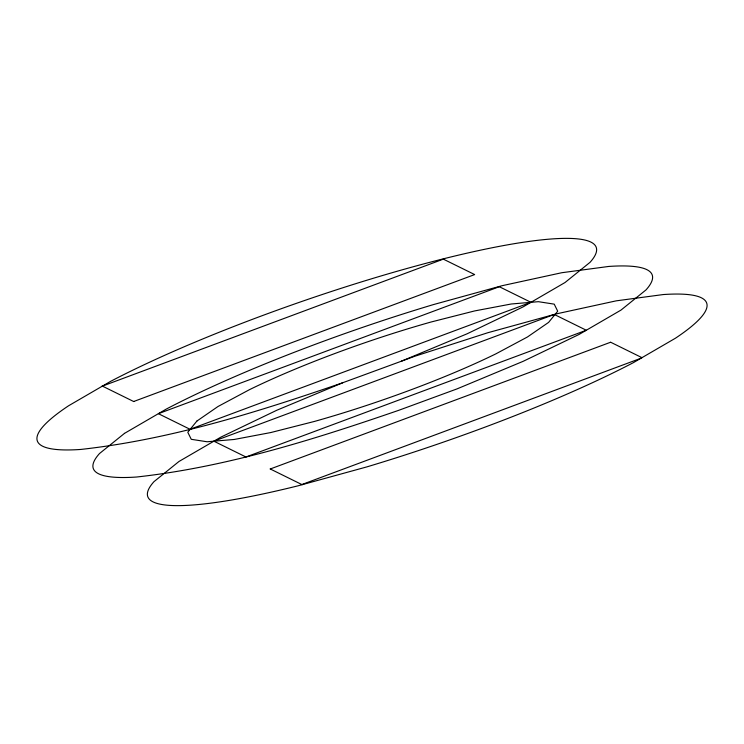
<?xml version="1.0" encoding="UTF-8"?>
<svg xmlns="http://www.w3.org/2000/svg" width="744" height="744" viewBox="0 0 744 744"><rect width="100%" height="100%" fill="white"/><g stroke="black" fill="none" stroke-linecap="round" stroke-linejoin="round"><path stroke-width="1.12" d="M102.402 386.108L443.35 259.144L474.663 274.573L133.911 401.425M270.267 468.98L610.48 342.287M301.841 484.539L640.993 358.236M342.742 382.751C257.545 412.055 170.674 439.481 80.77 449.441A295.74 45.245 -19.1 0 1 68.541 405.796L110.438 381.449A295.74 45.245 -19.1 0 1 445.982 258.177A295.74 45.245 -19.1 0 1 590.001 262.362L565.031 282.515L523.125 306.872L467.167 333.768L400.96 361.37L343.04 382.63L276.833 410.232L220.875 437.128L178.969 461.485L153.999 481.638A295.74 45.245 -19.1 0 0 298.019 485.823L366.671 466.944A295.74 45.245 -19.1 0 0 633.562 362.551L675.459 338.204A295.74 45.245 -19.1 0 0 663.23 294.559L616.264 300.836L556.41 313.866L487.757 332.745L414.985 356.199L401.258 361.249M610.629 342.221L641.979 357.669M102.151 385.987L133.808 401.583M270.212 468.953L302.185 484.707M196.9 421.058L187.776 432.245L191.264 439.313L207.111 441.769L234.258 439.462L270.835 432.534L314.359 421.457A195.802 29.955 -19.1 0 0 495.839 353.874L527.487 336.958L548.588 322.403L557.702 311.215L554.224 304.147L538.368 301.683L511.23 303.998L474.653 310.927L431.129 321.994A195.802 29.955 -19.1 0 0 249.649 389.577L218.001 406.503L196.9 421.058M124.499 433.371L99.519 453.524A295.74 45.245 -19.1 0 0 136.738 477.006C226.632 467.055 313.503 439.63 398.7 410.325L456.918 388.935L523.125 361.333L579.092 334.437L620.989 310.09L645.969 289.937A295.74 45.245 -19.1 0 0 608.75 266.445L561.785 272.723L501.94 285.743L433.287 304.631A295.74 45.245 -19.1 0 0 166.396 409.014L124.499 433.371M499.308 286.719L158.37 413.683L190.027 429.279L530.965 302.315L499.308 286.719M554.252 314.442L213.881 441.192L245.939 456.993L586.309 330.243L554.252 314.442"/></g></svg>
